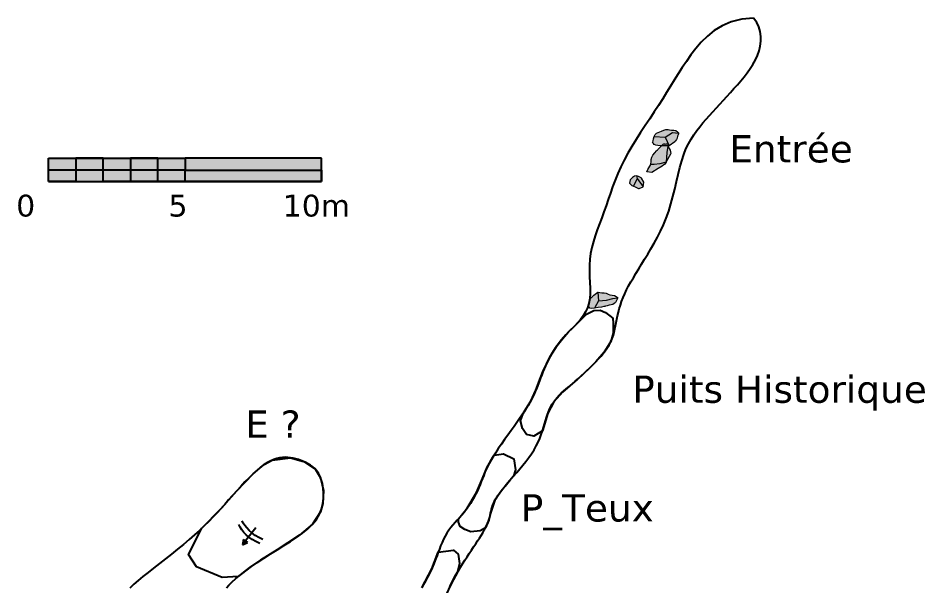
# Model space of a CAD drawing. Header units: metres. Extents: x -1178 to 134, y -250 to 398.
# Drawn here: x -181.69 to -148.46, y -127.38 to -106.56 of the extents above; entities that cross this region are included whole.
import ezdxf

# ---------------------------------------------------------------- set-up
doc = ezdxf.new("R2010")
doc.units = ezdxf.units.M
doc.header["$MEASUREMENT"] = 0
for name, color, linetype in [('Blocs - Echelle', 250, 'Continuous'), ('Blocs - Pentes', 36, 'Continuous'), ('Topo Dessin - Galeries', 10, 'Continuous'), ('Topo Dessin - Légendes Grosses', 250, 'Continuous'), ('Topo Dessin - Puits', 248, 'Continuous'), ('Topo Dessin - Spéléothèmes', 26, 'Continuous')]:
    doc.layers.add(name, color=color, linetype=linetype)
doc.styles.add('PUITS', font='WINGDNG3.TTF')
doc.linetypes.add('PUITS_2-', pattern='A,0.6,["q",PUITS,S=1,R=0,X=-0.4,Y=-1],0.6', length=1.2)

# ---------------------------------------------------------------- blocks, each defined once
blk = doc.blocks.new('Pente 002')
at = {"layer": 'Blocs - Pentes'}
h = blk.add_hatch(color=256, dxfattribs=at)
h.dxf.hatch_style = 1
h.paths.add_polyline_path([(2.51, -0.64), (3.7, -0.04), (2.51, 0.55)])
for p, q in [((2.51, -0.04), (2.51, 0.55)), ((2.51, 0.55), (2.51, -0.64)), ((3.7, -0.04), (2.51, 0.55)), ((-1.57, -0.04), (2.51, -0.04)), ((2.51, -0.64), (3.7, -0.04))]:
    blk.add_line(p, q, dxfattribs=at)
for points in [[(-0.44, 3.06), (-0.19, 2.01), (-0.04, 0.98), (0, 0), (-0.05, -0.92), (-0.17, -1.77), (-0.35, -2.54), (-0.58, -3.2), (-0.86, -3.74)], [(0.77, 3.11), (1.04, 2.01), (1.21, 0.98), (1.27, 0.03), (1.25, -0.85), (1.13, -1.67), (0.94, -2.43), (0.67, -3.15), (0.34, -3.81)]]:
    blk.add_lwpolyline(points, dxfattribs=at)
blk = doc.blocks.new('*U178')
at = {"layer": 'Topo Dessin - Spéléothèmes'}
h = blk.add_hatch(color=255, dxfattribs=at)
h.dxf.hatch_style = 2
edge = h.paths.add_edge_path()
edge.add_spline(control_points=[(-0.11, 1.18), (-0.53, 0.75), (-1.07, 0.53), (-1.18, 0.11), (-1.28, -0.32), (-1.28, -0.32), (-1.28, -0.64), (-1.28, -0.96), (-1.18, -1.07), (-0.53, -0.96), (0.11, -0.86), (0.86, -0.75), (0.86, -0.75), (0.86, -0.75), (1.39, -0.53), (1.71, -0.53), (2.03, -0.53), (2.25, -0.21), (2.25, -0.21), (2.25, -0.21), (2.57, 0.43), (2.57, 0.43), (2.57, 0.43), (2.25, 0.75), (1.82, 0.75), (1.39, 0.75), (1.18, 1.07), (0.75, 1.07), (0.32, 1.07), (-0.11, 1.18), (-0.11, 1.18)], knot_values=[0, 0, 0, 0, 1, 1, 1, 2, 2, 2, 3, 3, 3, 4, 4, 4, 5, 5, 5, 6, 6, 6, 7, 7, 7, 8, 8, 8, 9, 9, 9, 10, 10, 10, 10], degree=3, periodic=0)
at = {"layer": 'Topo Dessin - Spéléothèmes', "lineweight": 5}
for points in [[(0, 0), (-0.53, -0.96)], [(-0.11, 1.18), (0, 0), (1.07, 0.11), (1.93, 0.32), (2.57, 0.43)]]:
    blk.add_lwpolyline(points, dxfattribs=at)
at = {"layer": 'Topo Dessin - Spéléothèmes', "lineweight": 9}
blk.add_open_spline([(-0.11, 1.18), (-0.53, 0.75), (-1.07, 0.53), (-1.18, 0.11), (-1.28, -0.32), (-1.28, -0.32), (-1.28, -0.64), (-1.28, -0.96), (-1.18, -1.07), (-0.53, -0.96), (0.11, -0.86), (0.86, -0.75), (0.86, -0.75), (0.86, -0.75), (1.39, -0.53), (1.71, -0.53), (2.03, -0.53), (2.25, -0.21), (2.25, -0.21), (2.25, -0.21), (2.57, 0.43), (2.57, 0.43), (2.57, 0.43), (2.25, 0.75), (1.82, 0.75), (1.39, 0.75), (1.18, 1.07), (0.75, 1.07), (0.32, 1.07), (-0.11, 1.18), (-0.11, 1.18)], degree=3, knots=[0, 0, 0, 0, 1, 1, 1, 2, 2, 2, 3, 3, 3, 4, 4, 4, 5, 5, 5, 6, 6, 6, 7, 7, 7, 8, 8, 8, 9, 9, 9, 10, 10, 10, 10], dxfattribs=at)
blk = doc.blocks.new('*U177')
at = {"layer": 'Topo Dessin - Spéléothèmes'}
h = blk.add_hatch(color=255, dxfattribs=at)
h.dxf.hatch_style = 2
edge = h.paths.add_edge_path()
edge.add_spline(control_points=[(-0.35, 1.04), (-0.35, 1.04), (-0.99, 0.4), (-1.1, 0.08), (-1.2, -0.24), (-1.2, -0.89), (-1.2, -0.89), (-1.2, -0.89), (-1.63, -1.53), (-1.63, -1.53), (-1.63, -1.53), (-1.74, -1.85), (-1.74, -1.85), (-1.74, -1.85), (-1.1, -1.95), (-1.1, -1.95), (-1.1, -1.95), (-0.24, -1.42), (-0.24, -1.42), (-0.24, -1.42), (0.29, -1.1), (0.29, -1.1), (0.29, -1.1), (0.62, -0.99), (0.83, -0.56), (1.04, -0.14), (1.47, 0.61), (1.47, 0.61), (1.47, 0.61), (1.36, 1.04), (1.36, 1.04), (1.36, 1.04), (1.04, 1.57), (1.04, 1.57), (1.04, 1.57), (1.28, 1.98), (0.85, 1.87), (0.42, 1.77), (0.72, 2.11), (0.19, 1.57), (-0.35, 1.04), (-0.35, 1.04), (-0.35, 1.04)], knot_values=[0, 0, 0, 0, 1, 1, 1, 2, 2, 2, 3, 3, 3, 4, 4, 4, 5, 5, 5, 6, 6, 6, 7, 7, 7, 8, 8, 8, 9, 9, 9, 10, 10, 10, 11, 11, 11, 12, 12, 12, 13, 13, 13, 14, 14, 14, 14], degree=3, periodic=0)
at = {"layer": 'Topo Dessin - Spéléothèmes', "lineweight": 5}
blk.add_lwpolyline([(1.04, 1.57), (0.94, 0.72), (0.83, -0.56), (-0.03, -0.78), (-0.78, -0.89), (-1.2, -0.89)], dxfattribs=at)
at = {"layer": 'Topo Dessin - Spéléothèmes', "lineweight": 9}
blk.add_open_spline([(-0.35, 1.04), (-0.35, 1.04), (-0.99, 0.4), (-1.1, 0.08), (-1.2, -0.24), (-1.2, -0.89), (-1.2, -0.89), (-1.2, -0.89), (-1.63, -1.53), (-1.63, -1.53), (-1.63, -1.53), (-1.74, -1.85), (-1.74, -1.85), (-1.74, -1.85), (-1.1, -1.95), (-1.1, -1.95), (-1.1, -1.95), (-0.24, -1.42), (-0.24, -1.42), (-0.24, -1.42), (0.29, -1.1), (0.29, -1.1), (0.29, -1.1), (0.62, -0.99), (0.83, -0.56), (1.04, -0.14), (1.47, 0.61), (1.47, 0.61), (1.47, 0.61), (1.36, 1.04), (1.36, 1.04), (1.36, 1.04), (1.04, 1.57), (1.04, 1.57), (1.04, 1.57), (1.28, 1.98), (0.85, 1.87), (0.42, 1.77), (0.72, 2.11), (0.19, 1.57), (-0.35, 1.04), (-0.35, 1.04), (-0.35, 1.04)], degree=3, knots=[0, 0, 0, 0, 1, 1, 1, 2, 2, 2, 3, 3, 3, 4, 4, 4, 5, 5, 5, 6, 6, 6, 7, 7, 7, 8, 8, 8, 9, 9, 9, 10, 10, 10, 11, 11, 11, 12, 12, 12, 13, 13, 13, 14, 14, 14, 14], dxfattribs=at)
blk = doc.blocks.new('*U179')
at = {"layer": 'Topo Dessin - Spéléothèmes'}
h = blk.add_hatch(color=255, dxfattribs=at)
h.dxf.hatch_style = 2
edge = h.paths.add_edge_path()
edge.add_spline(control_points=[(-0.93, -0.16), (-0.93, -0.16), (-0.39, 0.48), (-0.07, 0.37), (0.25, 0.27), (0.57, 0.05), (0.57, 0.05), (0.57, 0.05), (0.89, -0.48), (0.89, -0.48), (0.89, -0.48), (0.78, -1.12), (0.78, -1.12), (0.78, -1.12), (0.25, -1.34), (0.25, -1.34), (0.25, -1.34), (-0.18, -1.12), (-0.5, -1.02), (-0.82, -0.91), (-1.03, -0.59), (-1.03, -0.59), (-1.03, -0.59), (-0.93, -0.16), (-0.93, -0.16)], knot_values=[0, 0, 0, 0, 1, 1, 1, 2, 2, 2, 3, 3, 3, 4, 4, 4, 5, 5, 5, 6, 6, 6, 7, 7, 7, 8, 8, 8, 8], degree=3, periodic=0)
at = {"layer": 'Topo Dessin - Spéléothèmes', "lineweight": 5}
for points in [[(0, 0), (-0.5, -1.02)], [(-0.09, 0.38), (0, 0), (0.78, -1.12)]]:
    blk.add_lwpolyline(points, dxfattribs=at)
at = {"layer": 'Topo Dessin - Spéléothèmes', "lineweight": 9}
blk.add_open_spline([(-0.93, -0.16), (-0.93, -0.16), (-0.39, 0.48), (-0.07, 0.37), (0.25, 0.27), (0.57, 0.05), (0.57, 0.05), (0.57, 0.05), (0.89, -0.48), (0.89, -0.48), (0.89, -0.48), (0.78, -1.12), (0.78, -1.12), (0.78, -1.12), (0.25, -1.34), (0.25, -1.34), (0.25, -1.34), (-0.18, -1.12), (-0.5, -1.02), (-0.82, -0.91), (-1.03, -0.59), (-1.03, -0.59), (-1.03, -0.59), (-0.93, -0.16), (-0.93, -0.16)], degree=3, knots=[0, 0, 0, 0, 1, 1, 1, 2, 2, 2, 3, 3, 3, 4, 4, 4, 5, 5, 5, 6, 6, 6, 7, 7, 7, 8, 8, 8, 8], dxfattribs=at)
blk = doc.blocks.new('*U180')
at = {"layer": 'Topo Dessin - Spéléothèmes'}
h = blk.add_hatch(color=255, dxfattribs=at)
h.dxf.hatch_style = 2
edge = h.paths.add_edge_path()
edge.add_spline(control_points=[(8, 26.8), (0, 26.8), (-10.7, 21.4), (-18.7, 18.7), (-26.7, 16.1), (-34.8, 13.4), (-37.4, 2.7), (-40.1, -8), (-42.8, -18.7), (-42.8, -18.7), (-42.8, -18.7), (-40.1, -24.1), (-32.1, -26.7), (-24.1, -29.4), (-8, -29.4), (-8, -29.4), (-8, -29.4), (13.4, -29.4), (13.4, -29.4), (13.4, -29.4), (32.1, -16), (32.1, -16), (32.1, -16), (37.4, -10.7), (40.1, -2.7), (42.8, 5.4), (45.5, 13.4), (45.5, 13.4), (45.5, 13.4), (40.1, 24.1), (29.4, 24.1), (18.7, 24.1), (8, 26.8), (8, 26.8)], knot_values=[0, 0, 0, 0, 1, 1, 1, 2, 2, 2, 3, 3, 3, 4, 4, 4, 5, 5, 5, 6, 6, 6, 7, 7, 7, 8, 8, 8, 9, 9, 9, 10, 10, 10, 11, 11, 11, 11], degree=3, periodic=0)
at = {"layer": 'Topo Dessin - Spéléothèmes', "lineweight": 5}
for points in [[(-37.4, 2.7), (0, 0), (24.1, 16.1), (45.5, 13.4)], [(0, 0), (13.4, -29.4)]]:
    blk.add_lwpolyline(points, dxfattribs=at)
at = {"layer": 'Topo Dessin - Spéléothèmes', "lineweight": 9}
blk.add_open_spline([(8, 26.8), (0, 26.8), (-10.7, 21.4), (-18.7, 18.7), (-26.7, 16.1), (-34.8, 13.4), (-37.4, 2.7), (-40.1, -8), (-42.8, -18.7), (-42.8, -18.7), (-42.8, -18.7), (-40.1, -24.1), (-32.1, -26.7), (-24.1, -29.4), (-8, -29.4), (-8, -29.4), (-8, -29.4), (13.4, -29.4), (13.4, -29.4), (13.4, -29.4), (32.1, -16), (32.1, -16), (32.1, -16), (37.4, -10.7), (40.1, -2.7), (42.8, 5.4), (45.5, 13.4), (45.5, 13.4), (45.5, 13.4), (40.1, 24.1), (29.4, 24.1), (18.7, 24.1), (8, 26.8), (8, 26.8)], degree=3, knots=[0, 0, 0, 0, 1, 1, 1, 2, 2, 2, 3, 3, 3, 4, 4, 4, 5, 5, 5, 6, 6, 6, 7, 7, 7, 8, 8, 8, 9, 9, 9, 10, 10, 10, 11, 11, 11, 11], dxfattribs=at)

msp = doc.modelspace()

# ---------------------------------------------------------------- hatches: boundary and pattern name
at = {"layer": 'Blocs - Echelle'}
h = msp.add_hatch(color=255, dxfattribs=at)
h.dxf.hatch_style = 1
h.paths.add_polyline_path([(-180.576, -112.127), (-180.576, -112.547), (-179.576, -112.547), (-179.576, -112.127)])
h.paths.add_polyline_path([(-178.576, -112.127), (-178.576, -111.697), (-179.576, -111.697), (-179.576, -112.127)])
h.paths.add_polyline_path([(-178.576, -112.127), (-178.576, -112.547), (-177.576, -112.547), (-177.576, -112.127)])
h.paths.add_polyline_path([(-176.576, -112.127), (-176.576, -111.697), (-177.576, -111.697), (-177.576, -112.127)])
h.paths.add_polyline_path([(-175.576, -112.547), (-175.576, -112.127), (-176.576, -112.127), (-176.576, -112.547)])
h.paths.add_polyline_path([(-175.576, -111.697), (-175.576, -112.127), (-170.576, -112.127), (-170.576, -111.697)])
h = msp.add_hatch(color=256, dxfattribs=at)
h.dxf.hatch_style = 1
h.paths.add_polyline_path([(-180.576, -111.697), (-180.576, -112.127), (-179.576, -112.127), (-179.576, -111.697)])
h.paths.add_polyline_path([(-178.576, -112.547), (-178.576, -112.127), (-179.576, -112.127), (-179.576, -112.547)])
h.paths.add_polyline_path([(-178.576, -111.697), (-178.576, -112.127), (-177.576, -112.127), (-177.576, -111.697)])
h.paths.add_polyline_path([(-176.576, -112.547), (-176.576, -112.127), (-177.576, -112.127), (-177.576, -112.547)])
h.paths.add_polyline_path([(-176.576, -111.697), (-176.576, -112.127), (-175.576, -112.127), (-175.576, -111.697)])
h.paths.add_polyline_path([(-175.576, -112.127), (-175.576, -112.547), (-170.576, -112.547), (-170.576, -112.127)])

# ---------------------------------------------------------------- linework, layer by layer
at = {"layer": 'Blocs - Echelle', "color": 248}
for p, q in [((-180.576, -112.127), (-180.576, -111.697)), ((-180.576, -111.697), (-175.576, -111.697)), ((-180.576, -112.547), (-180.576, -111.697)), ((-178.576, -111.697), (-179.576, -111.697)), ((-179.576, -111.697), (-179.576, -112.547)), ((-178.576, -112.547), (-178.576, -111.697)), ((-176.576, -111.697), (-177.576, -111.697)), ((-177.576, -111.697), (-177.576, -112.547)), ((-176.576, -112.127), (-176.576, -111.697)), ((-170.576, -111.697), (-175.576, -111.697)), ((-175.576, -111.697), (-175.576, -112.127)), ((-175.576, -111.697), (-175.576, -112.127)), ((-170.576, -112.547), (-170.576, -111.697)), ((-175.576, -112.127), (-180.576, -112.127)), ((-175.576, -112.127), (-176.576, -112.127)), ((-176.576, -112.547), (-176.576, -112.127)), ((-175.576, -112.127), (-170.576, -112.127)), ((-175.576, -112.547), (-175.576, -112.127)), ((-170.576, -112.127), (-170.576, -112.547)), ((-180.576, -112.547), (-170.576, -112.547)), ((-179.576, -112.547), (-180.576, -112.547)), ((-177.576, -112.547), (-178.576, -112.547)), ((-175.576, -112.547), (-177.576, -112.547)), ((-177.576, -112.547), (-176.576, -112.547)), ((-170.576, -112.547), (-175.576, -112.547))]:
    msp.add_line(p, q, dxfattribs=at)
at = {"layer": 'Topo Dessin - Galeries'}
for points in [[(-154.741, -106.557), (-155.177, -106.601), (-155.558, -106.697), (-155.891, -106.837), (-156.182, -107.012), (-156.435, -107.215), (-156.659, -107.438), (-156.857, -107.672), (-157.036, -107.909), (-157.202, -108.142), (-157.357, -108.373), (-157.504, -108.601), (-157.646, -108.828), (-157.787, -109.056), (-157.928, -109.286), (-158.072, -109.518), (-158.223, -109.756), (-158.382, -109.998), (-158.547, -110.245), (-158.715, -110.496), (-158.882, -110.749), (-159.046, -111.004), (-159.204, -111.259), (-159.353, -111.512), (-159.489, -111.764), (-159.611, -112.013), (-159.72, -112.258), (-159.817, -112.5), (-159.907, -112.739), (-159.99, -112.975), (-160.069, -113.207), (-160.147, -113.436), (-160.226, -113.662), (-160.307, -113.885), (-160.389, -114.106), (-160.468, -114.324), (-160.543, -114.54), (-160.611, -114.755), (-160.668, -114.97), (-160.713, -115.185), (-160.743, -115.401), (-160.756, -115.617), (-160.756, -115.833), (-160.749, -116.046), (-160.739, -116.255), (-160.732, -116.459), (-160.732, -116.655), (-160.745, -116.842), (-160.776, -117.018), (-160.829, -117.182), (-160.901, -117.334), (-160.988, -117.476), (-161.087, -117.608), (-161.193, -117.733), (-161.303, -117.85), (-161.412, -117.961), (-161.518, -118.067), (-161.616, -118.169), (-161.706, -118.269), (-161.79, -118.366), (-161.869, -118.463), (-161.942, -118.56), (-162.01, -118.657), (-162.075, -118.757), (-162.137, -118.861), (-162.197, -118.968), (-162.254, -119.078), (-162.309, -119.19), (-162.362, -119.303), (-162.412, -119.417), (-162.46, -119.529), (-162.505, -119.64), (-162.547, -119.748), (-162.587, -119.853), (-162.626, -119.954), (-162.663, -120.054), (-162.702, -120.152), (-162.742, -120.249), (-162.784, -120.348), (-162.831, -120.447), (-162.882, -120.548), (-162.939, -120.653), (-163.002, -120.761), (-163.071, -120.873), (-163.147, -120.991), (-163.229, -121.115), (-163.319, -121.245), (-163.415, -121.384), (-163.519, -121.53), (-163.63, -121.685), (-163.746, -121.847), (-163.864, -122.012), (-163.982, -122.18), (-164.096, -122.346), (-164.204, -122.51), (-164.304, -122.667), (-164.392, -122.816), (-164.467, -122.955), (-164.53, -123.086), (-164.585, -123.208), (-164.633, -123.326), (-164.677, -123.439), (-164.719, -123.551), (-164.762, -123.662), (-164.809, -123.775), (-164.861, -123.89), (-164.919, -124.007), (-164.982, -124.125), (-165.049, -124.243), (-165.12, -124.359), (-165.195, -124.472), (-165.272, -124.581), (-165.352, -124.686), (-165.434, -124.784), (-165.517, -124.878), (-165.6, -124.969), (-165.682, -125.058), (-165.762, -125.149), (-165.839, -125.242), (-165.913, -125.339), (-165.982, -125.441), (-166.046, -125.551), (-166.104, -125.667), (-166.159, -125.786), (-166.209, -125.907), (-166.256, -126.028), (-166.3, -126.147), (-166.342, -126.262), (-166.382, -126.371), (-166.421, -126.473), (-166.459, -126.569), (-166.498, -126.661), (-166.537, -126.751), (-166.579, -126.84), (-166.623, -126.93), (-166.671, -127.023), (-166.723, -127.121), (-166.78, -127.224), (-166.84, -127.333), (-166.903, -127.447)], [(-165.878, -127.404), (-165.804, -127.257), (-165.727, -127.112), (-165.648, -126.971), (-165.568, -126.833), (-165.487, -126.698), (-165.405, -126.566), (-165.323, -126.437), (-165.241, -126.31), (-165.159, -126.187), (-165.079, -126.067), (-165.001, -125.951), (-164.926, -125.838), (-164.854, -125.73), (-164.786, -125.625), (-164.724, -125.526), (-164.666, -125.43), (-164.614, -125.34), (-164.568, -125.253), (-164.526, -125.169), (-164.49, -125.089), (-164.458, -125.011), (-164.432, -124.935), (-164.41, -124.861), (-164.392, -124.788), (-164.377, -124.715), (-164.362, -124.642), (-164.346, -124.568), (-164.326, -124.492), (-164.3, -124.412), (-164.266, -124.328), (-164.222, -124.24), (-164.167, -124.146), (-164.101, -124.047), (-164.025, -123.942), (-163.94, -123.833), (-163.848, -123.718), (-163.749, -123.6), (-163.644, -123.477), (-163.535, -123.35), (-163.423, -123.219), (-163.31, -123.086), (-163.196, -122.949), (-163.086, -122.811), (-162.979, -122.671), (-162.879, -122.53), (-162.788, -122.389), (-162.706, -122.248), (-162.636, -122.108), (-162.576, -121.969), (-162.524, -121.832), (-162.48, -121.698), (-162.44, -121.568), (-162.404, -121.442), (-162.369, -121.321), (-162.334, -121.206), (-162.298, -121.097), (-162.259, -120.994), (-162.217, -120.897), (-162.171, -120.804), (-162.121, -120.715), (-162.066, -120.63), (-162.006, -120.547), (-161.939, -120.467), (-161.866, -120.389), (-161.787, -120.31), (-161.699, -120.231), (-161.605, -120.148), (-161.503, -120.061), (-161.393, -119.968), (-161.275, -119.867), (-161.148, -119.757), (-161.013, -119.637), (-160.873, -119.508), (-160.731, -119.373), (-160.591, -119.233), (-160.456, -119.092), (-160.33, -118.95), (-160.215, -118.811), (-160.117, -118.675), (-160.036, -118.546), (-159.971, -118.422), (-159.92, -118.302), (-159.881, -118.185), (-159.849, -118.07), (-159.824, -117.954), (-159.801, -117.838), (-159.779, -117.72), (-159.755, -117.598), (-159.728, -117.474), (-159.697, -117.346), (-159.662, -117.215), (-159.622, -117.082), (-159.576, -116.946), (-159.523, -116.808), (-159.463, -116.668), (-159.395, -116.525), (-159.32, -116.38), (-159.237, -116.231), (-159.148, -116.078), (-159.053, -115.919), (-158.951, -115.754), (-158.845, -115.582), (-158.734, -115.402), (-158.619, -115.213), (-158.501, -115.016), (-158.383, -114.81), (-158.267, -114.594), (-158.154, -114.369), (-158.046, -114.134), (-157.945, -113.889), (-157.853, -113.634), (-157.771, -113.369), (-157.698, -113.098), (-157.631, -112.825), (-157.568, -112.553), (-157.505, -112.287), (-157.442, -112.03), (-157.374, -111.786), (-157.301, -111.56), (-157.22, -111.353), (-157.13, -111.165), (-157.034, -110.993), (-156.932, -110.833), (-156.824, -110.683), (-156.712, -110.54), (-156.595, -110.402), (-156.475, -110.265), (-156.353, -110.128), (-156.229, -109.989), (-156.104, -109.85), (-155.977, -109.709), (-155.849, -109.568), (-155.72, -109.426), (-155.591, -109.284), (-155.463, -109.141), (-155.335, -108.998), (-155.209, -108.854), (-155.087, -108.708), (-154.971, -108.559), (-154.863, -108.408), (-154.764, -108.252), (-154.676, -108.092), (-154.601, -107.927), (-154.541, -107.757), (-154.498, -107.582), (-154.474, -107.405), (-154.473, -107.228), (-154.497, -107.053), (-154.547, -106.882), (-154.628, -106.716), (-154.741, -106.557)], [(-171.906, -122.663), (-172.007, -122.667), (-172.11, -122.681), (-172.215, -122.704), (-172.323, -122.74), (-172.436, -122.789), (-172.553, -122.852), (-172.676, -122.931), (-172.806, -123.028), (-172.942, -123.142), (-173.084, -123.272), (-173.23, -123.415), (-173.38, -123.568), (-173.531, -123.729), (-173.682, -123.894), (-173.832, -124.06), (-173.98, -124.226), (-174.124, -124.388), (-174.267, -124.548), (-174.411, -124.706), (-174.558, -124.863), (-174.711, -125.021), (-174.872, -125.181), (-175.043, -125.344), (-175.227, -125.511), (-175.426, -125.682), (-175.636, -125.857), (-175.854, -126.034), (-176.076, -126.211), (-176.299, -126.386), (-176.518, -126.557), (-176.731, -126.723), (-176.933, -126.882), (-177.121, -127.033), (-177.295, -127.178), (-177.456, -127.319), (-177.603, -127.458)], [(-174.056, -127.45), (-173.973, -127.351), (-173.859, -127.237), (-173.716, -127.11), (-173.548, -126.971), (-173.358, -126.825), (-173.15, -126.673), (-172.928, -126.517), (-172.694, -126.36), (-172.451, -126.205), (-172.205, -126.053), (-171.959, -125.903), (-171.718, -125.753), (-171.487, -125.602), (-171.272, -125.447), (-171.076, -125.286), (-170.905, -125.118), (-170.763, -124.941), (-170.655, -124.754), (-170.578, -124.56), (-170.528, -124.363), (-170.504, -124.167), (-170.501, -123.977), (-170.515, -123.796), (-170.545, -123.629), (-170.586, -123.479), (-170.635, -123.35), (-170.692, -123.241), (-170.756, -123.149), (-170.826, -123.071), (-170.9, -123.005), (-170.98, -122.949), (-171.063, -122.901), (-171.149, -122.858), (-171.237, -122.817), (-171.328, -122.78), (-171.42, -122.747), (-171.514, -122.719), (-171.61, -122.695), (-171.708, -122.678), (-171.806, -122.667), (-171.906, -122.663)]]:
    msp.add_lwpolyline(points, dxfattribs=at)
at = {"layer": 'Topo Dessin - Puits', "color": 248}
msp.add_line((-180.576, -112.547), (-170.576, -112.547), dxfattribs=at)
at = {"layer": 'Topo Dessin - Puits', "linetype": 'PUITS_2-', "ltscale": 0.2}
for points in [[(-161.248, -117.791), (-160.868, -117.409), (-160.601, -117.285), (-160.366, -117.262), (-160.166, -117.356), (-159.904, -117.558), (-159.883, -117.75), (-159.892, -118.108), (-159.971, -118.422), (-160.215, -118.811), (-160.524, -119.162), (-160.802, -119.44), (-161.211, -119.812), (-161.743, -120.271), (-162.066, -120.63), (-162.278, -121.046), (-162.48, -121.698), (-162.795, -121.889), (-163.066, -121.829), (-163.216, -121.603), (-163.284, -121.324), (-163.188, -121.053), (-163.071, -120.873), (-162.91, -120.601), (-162.722, -120.201), (-162.606, -119.903), (-162.46, -119.529), (-162.197, -118.968), (-161.942, -118.56), (-161.748, -118.317), (-161.518, -118.067)], [(-165.558, -124.923), (-165.234, -124.527), (-164.89, -123.948), (-164.677, -123.439), (-164.499, -123.021), (-164.254, -122.588), (-163.906, -122.533), (-163.53, -122.724), (-163.469, -123.124), (-163.535, -123.35), (-163.749, -123.6), (-163.983, -123.887), (-164.222, -124.24), (-164.377, -124.715), (-164.445, -124.973), (-164.568, -125.253), (-164.756, -125.355), (-165.104, -125.399), (-165.328, -125.314), (-165.497, -125.198), (-165.557, -125.042)], [(-174.957, -125.262), (-174.267, -124.548), (-173.682, -123.894), (-173.084, -123.272), (-172.676, -122.931), (-172.38, -122.764), (-171.708, -122.678), (-171.237, -122.817), (-170.791, -123.11), (-170.611, -123.415), (-170.508, -123.886), (-170.528, -124.363), (-170.616, -124.657), (-170.905, -125.118), (-171.38, -125.524), (-172.205, -126.053), (-172.811, -126.439), (-173.15, -126.673), (-173.632, -127.04), (-174.219, -127.067), (-175.152, -126.676), (-175.45, -126.232)]]:
    msp.add_lwpolyline(points, close=True, dxfattribs=at)
msp.add_lwpolyline([(-166.903, -127.447), (-166.537, -126.751), (-166.3, -126.147), (-165.744, -126.073), (-165.566, -126.22), (-165.52, -126.553), (-165.608, -126.902), (-165.804, -127.257), (-166.054, -127.788)], dxfattribs=at)

# ---------------------------------------------------------------- block references
at = {"layer": 'Blocs - Echelle'}
for name, p, xscale, yscale, zscale in [('*U180', (-157.978, -110.925), 0.01079061649955966, 0.01079061649955966, 0.01079061649955966), ('*U177', (-158.174, -111.684), 0.2740816590888153, 0.2740816590888153, 0.2740816590888153), ('*U179', (-159.007, -112.443), 0.2740816590888153, 0.2740816590888153, 0.2740816590888153), ('*U178', (-160.424, -116.927), 0.2740816590888153, 0.2740816590888153, 0.2740816590888153)]:
    msp.add_blockref(name, p, dxfattribs=dict(at, xscale=xscale, yscale=yscale, zscale=zscale))
at = {"layer": 'Blocs - Pentes', "xscale": 0.1494777940957311, "yscale": 0.1494777940957311, "zscale": 0.1494777940957311, "rotation": 231.4647701787716}
msp.add_blockref('Pente 002', (-173.123, -125.44), dxfattribs=at)

# ---------------------------------------------------------------- texts
at = {"layer": 'Blocs - Echelle', "linetype": 'Continuous', "insert": (-181.766, -113.033), "char_height": 0.8, "attachment_point": 1}
msp.add_mtext_dynamic_manual_height_columns('{\\fVerdana|b0|i0|c0|p34;0              5          10m }', width=13.85704, gutter_width=12.5, heights=[1.624], dxfattribs=at)
at = {"layer": 'Topo Dessin - Légendes Grosses', "linetype": 'Continuous', "char_height": 1, "attachment_point": 1}
for s, width, insert in [('{\\fVerdana|b0|i0|c0|p34;Entrée}', 8.87948, (-155.631, -110.848)), ('{\\fVerdana|b0|i0|c0|p34;Puits Historique}', 14.39965, (-159.191, -119.664)), ('\\pxqc;{\\fVerdana|b0|i0|c0|p34;E ?}', 2.4793, (-173.598, -120.946)), ('\\pxqc;{\\fVerdana|b0|i0|c0|p34;P_Teux}', 8.87948, (-165.275, -124.017))]:
    msp.add_mtext_dynamic_manual_height_columns(s, width=width, gutter_width=12.5, heights=[0], dxfattribs=dict(at, insert=insert))

doc.saveas('drawing.dxf')
